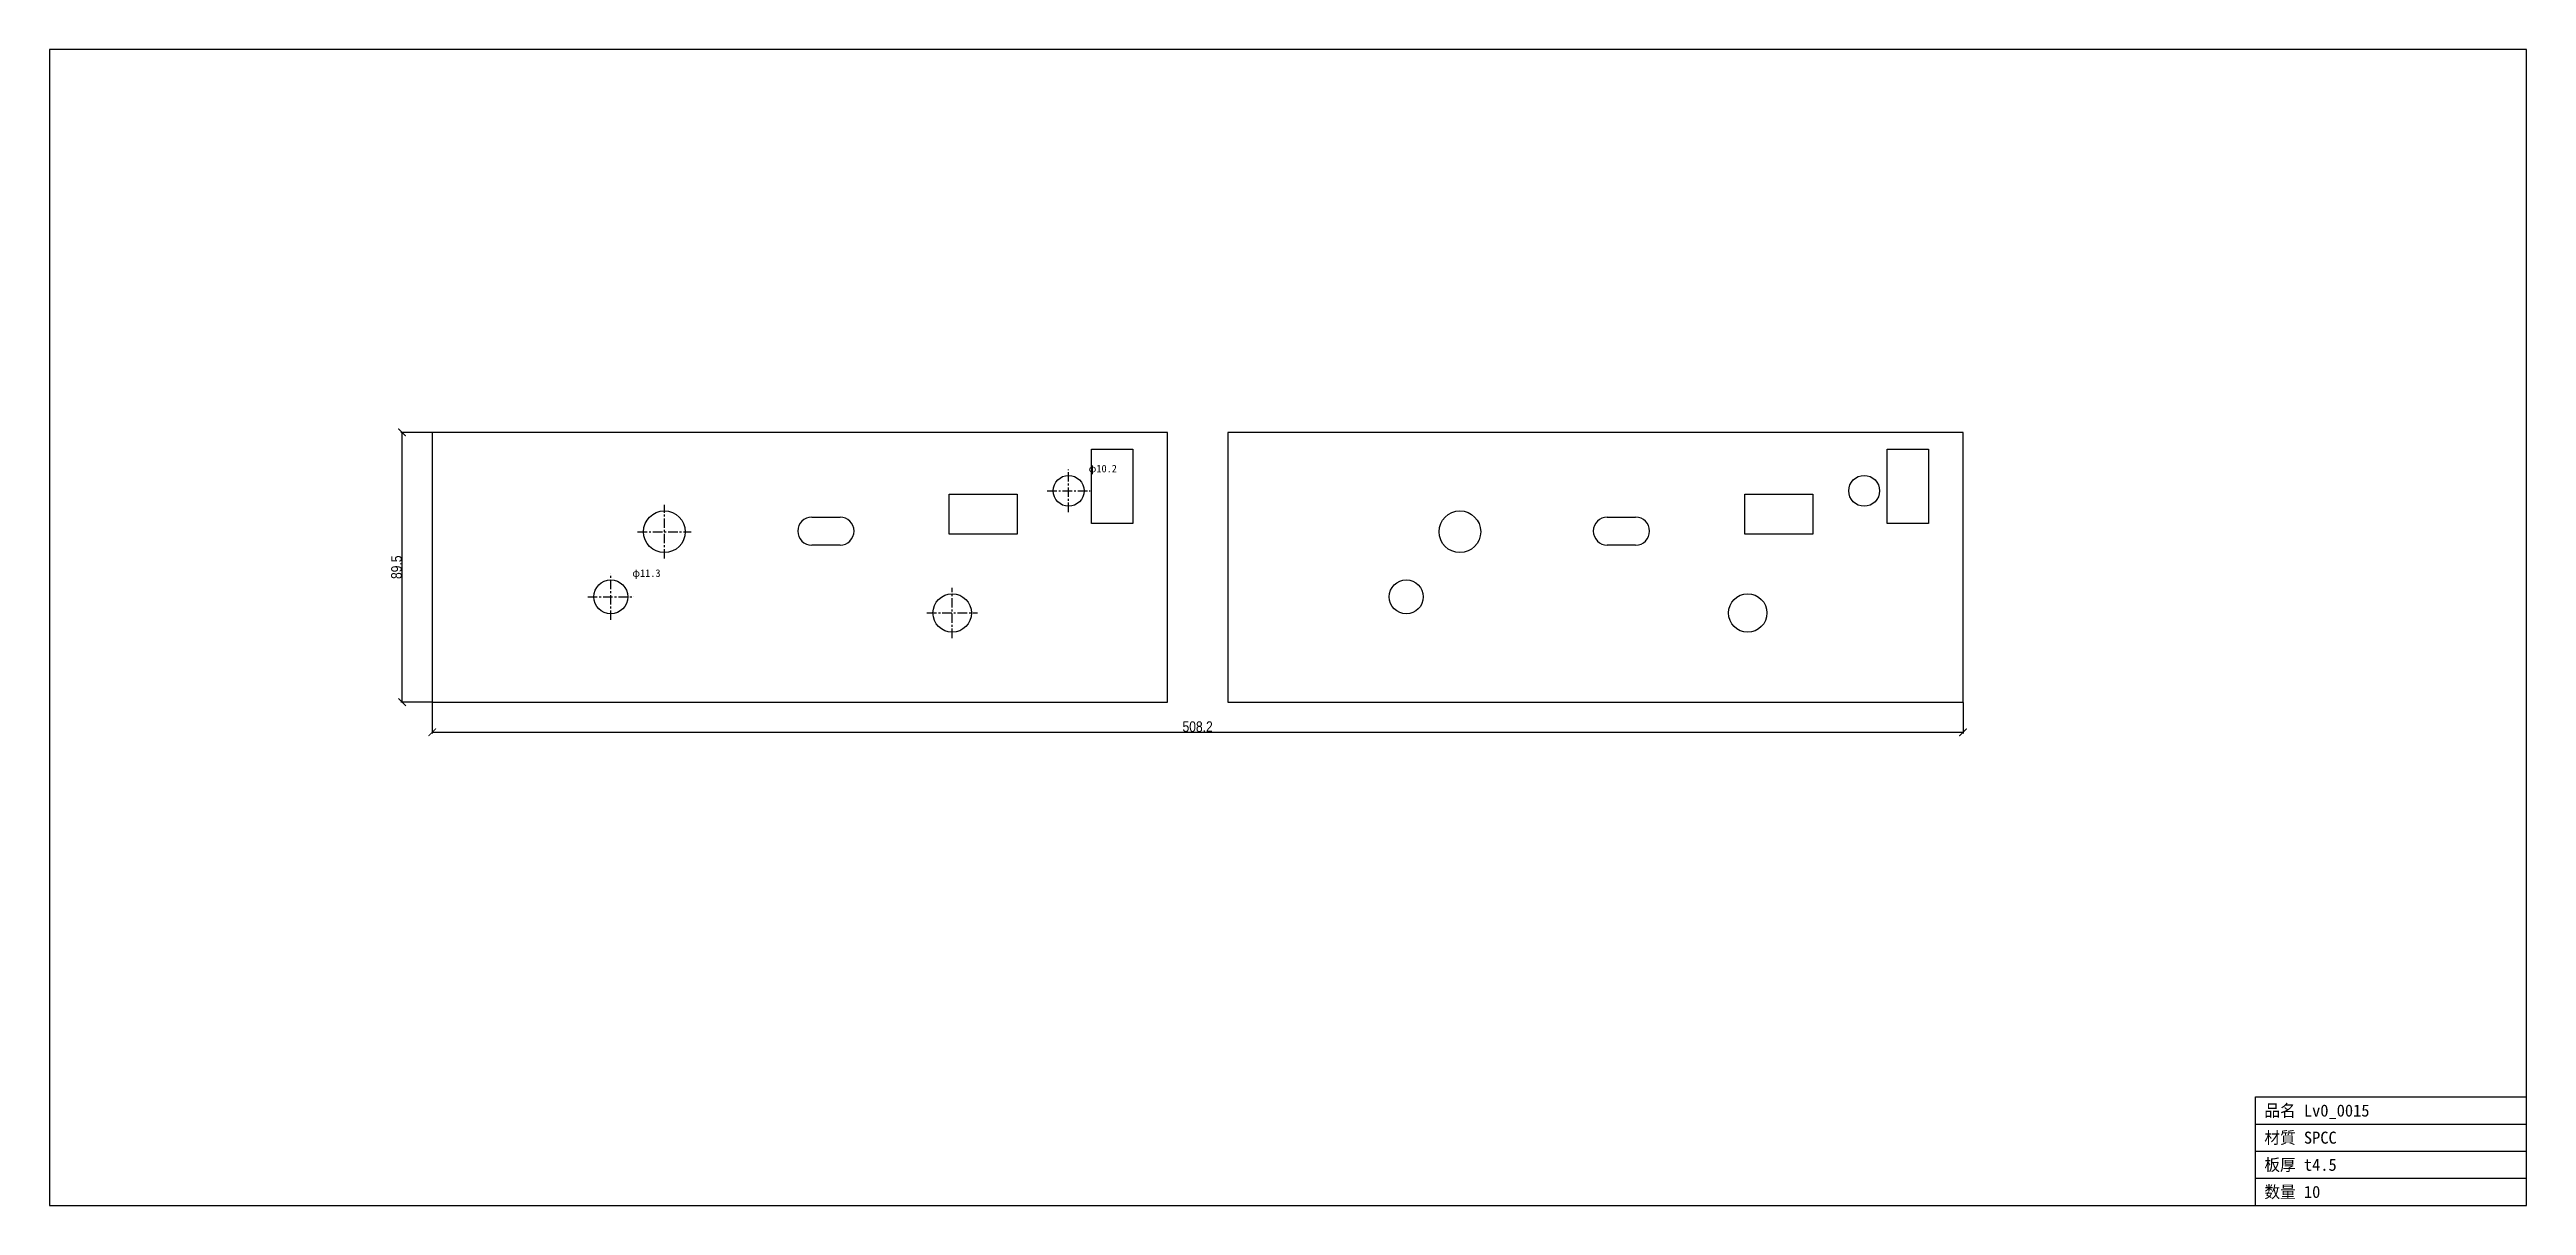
# Model space of a CAD drawing. Header units: millimetres. Extents: x -127 to 695, y -167 to 217.
import ezdxf

# ---------------------------------------------------------------- set-up
doc = ezdxf.new("R2010")
doc.units = ezdxf.units.MM
doc.linetypes.add('CENTER', pattern=[5.08, 3.175, -0.635, 0.635, -0.635])
for name, color, linetype in [('CENTER', 7, 'Continuous'), ('CUT', 7, 'Continuous'), ('DIM', 7, 'Continuous'), ('FRAME', 7, 'Continuous'), ('TEXT', 7, 'Continuous')]:
    doc.layers.add(name, color=color, linetype=linetype)
doc.styles.add('OpenSansCondensed-Light', font='OpenSansCondensed-Light.ttf')
doc.dimstyles.new('EZDXF', dxfattribs={"dimtxt": 0.25, "dimasz": 0.175, "dimexe": 0.375, "dimexo": 0.125, "dimgap": 0.1, "dimtad": 1, "dimlfac": 100, "dimzin": 12, "dimdsep": 46, "dimtxsty": 'OpenSansCondensed-Light', "dimblk": 'ARCHTICK', "dimcen": 2.5, "dimazin": 3, "dimtfac": 0.5, "dimtmove": 2, "dimatfit": 3})

# ---------------------------------------------------------------- blocks, each defined once
blk = doc.blocks.new('_ARCHTICK')
at = {"color": 0, "linetype": 'BYBLOCK', "const_width": 0.15}
blk.add_lwpolyline([(-0.5, -0.5), (0.5, 0.5)], dxfattribs=at)

msp = doc.modelspace()

# ---------------------------------------------------------------- linework, layer by layer
at = {"layer": 'CENTER', "color": 1, "linetype": 'CENTER'}
for p, q in [((211.27, 63.03), (211.27, 77.26)), ((204.16, 70.14), (218.39, 70.14)), ((77.07, 47.64), (77.07, 65.47)), ((68.15, 56.55), (85.98, 56.55)), ((59.27, 27.29), (59.27, 42.57)), ((51.63, 34.93), (66.91, 34.93)), ((172.61, 21.21), (172.61, 37.98)), ((164.23, 29.59), (181, 29.59))]:
    msp.add_line(p, q, dxfattribs=at)
at = {"layer": 'CUT'}
for p, q in [((244.08, 89.54), (0, 89.54)), ((0, 89.54), (0, 0)), ((218.88, 59.26), (218.88, 84.01)), ((218.88, 84.01), (232.57, 84.01)), ((232.57, 84.01), (232.57, 59.26)), ((244.08, 0), (244.08, 89.54)), ((508.17, 89.54), (264.08, 89.54)), ((264.08, 89.54), (264.08, 0)), ((482.96, 59.26), (482.96, 84.01)), ((482.96, 84.01), (496.66, 84.01)), ((496.66, 84.01), (496.66, 59.26)), ((508.17, 0), (508.17, 89.54)), ((171.65, 55.77), (171.65, 69.02)), ((171.65, 69.02), (194.21, 69.02)), ((194.21, 69.02), (194.21, 55.77)), ((435.73, 55.77), (435.73, 69.02)), ((435.73, 69.02), (458.29, 69.02)), ((458.29, 69.02), (458.29, 55.77)), ((126, 61.41), (135.38, 61.41)), ((232.57, 59.26), (218.88, 59.26)), ((390.08, 61.41), (399.46, 61.41)), ((496.66, 59.26), (482.96, 59.26)), ((135.38, 52.11), (126, 52.11)), ((194.21, 55.77), (171.65, 55.77)), ((399.46, 52.11), (390.08, 52.11)), ((458.29, 55.77), (435.73, 55.77)), ((0, 0), (244.08, 0)), ((264.08, 0), (508.17, 0))]:
    msp.add_line(p, q, dxfattribs=at)
for centre, radius in [((211.27, 70.14), 5.12), ((475.36, 70.14), 5.12), ((77.07, 56.55), 6.92), ((341.15, 56.55), 6.92), ((59.27, 34.93), 5.64), ((172.61, 29.59), 6.38), ((323.35, 34.93), 5.64), ((436.7, 29.59), 6.38)]:
    msp.add_circle(centre, radius, dxfattribs=at)
for centre, start, end in [((126, 56.76), 90, -90), ((135.38, 56.76), -90, 90), ((390.08, 56.76), 90, -90), ((399.46, 56.76), -90, 90)]:
    msp.add_arc(centre, 4.65, start, end, dxfattribs=at)
at = {"layer": 'FRAME'}
for p, q in [((695.21, 216.58), (-127.04, 216.58)), ((-127.04, 216.58), (-127.04, -167.04)), ((695.21, -167.04), (695.21, 216.58)), ((605.21, -167.04), (605.21, -131.04)), ((605.21, -131.04), (695.21, -131.04)), ((605.21, -140.04), (695.21, -140.04)), ((605.21, -149.04), (695.21, -149.04)), ((605.21, -158.04), (695.21, -158.04)), ((-127.04, -167.04), (695.21, -167.04))]:
    msp.add_line(p, q, dxfattribs=at)

# ---------------------------------------------------------------- texts
at = {"layer": 'TEXT'}
for s, height, p in [('φ10.2', 2.5, (217.89, 76.26)), ('φ11.3', 2.5, (66.41, 41.57)), ('品名 Lv0_0015', 4, (608.21, -137.54)), ('材質 SPCC', 4, (608.21, -146.54)), ('板厚 t4.5', 4, (608.21, -155.54)), ('数量 10', 4, (608.21, -164.54))]:
    msp.add_text(s, height=height, dxfattribs=at).set_placement(p)

# ---------------------------------------------------------------- dimensions: what is measured, and where the dimension line sits
at = {"layer": 'DIM'}
msp.add_linear_dim(base=(-10, 0), p1=(0, 0), p2=(0, 89.54), angle=90, dimstyle='EZDXF', override={"dimtxt": 3.5, "dimasz": 2.5, "dimdec": 1, "dimlfac": 1}, dxfattribs=at).render()
msp.add_linear_dim(base=(0, -10), p1=(0, 0), p2=(508.17, 0), dimstyle='EZDXF', override={"dimtxt": 3.5, "dimasz": 2.5, "dimdec": 1, "dimlfac": 1}, dxfattribs=at).render()

doc.saveas('drawing.dxf')
